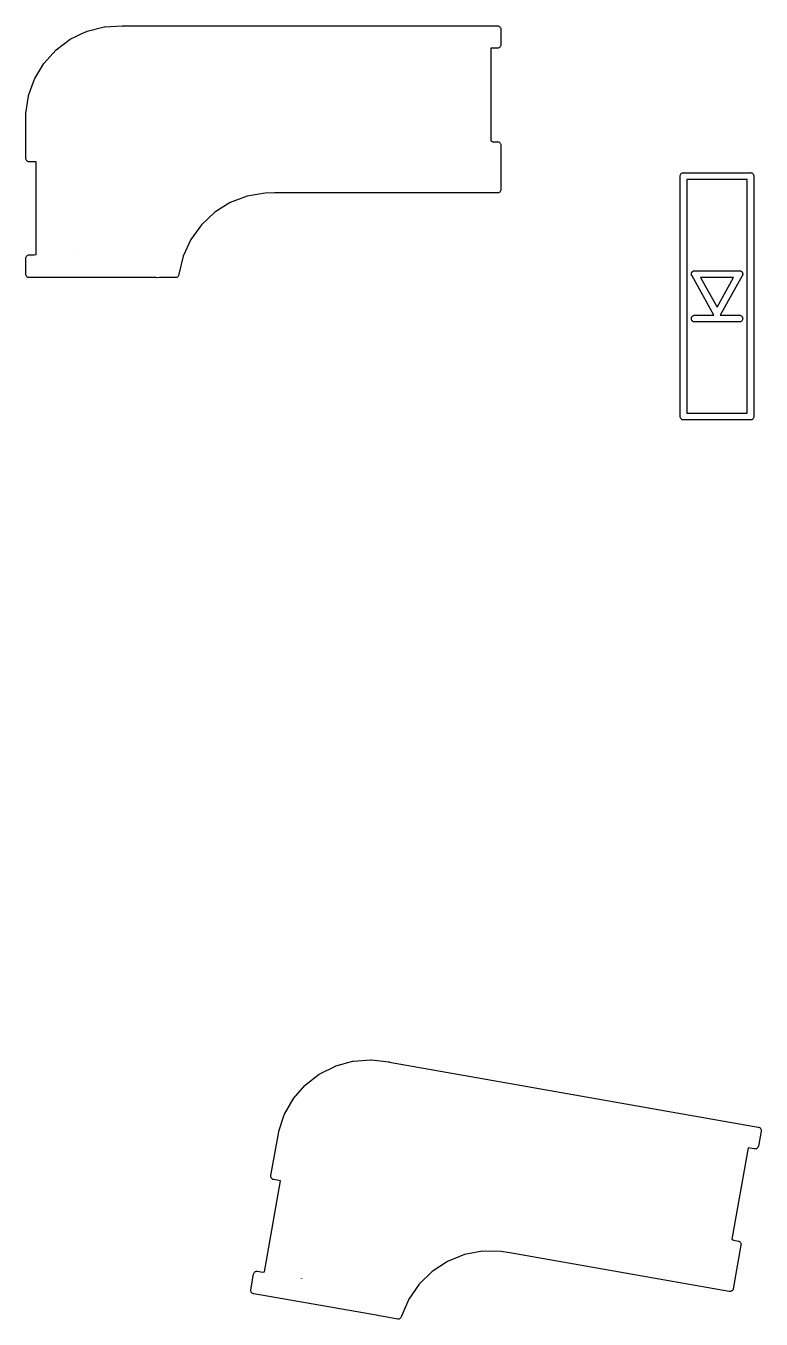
# Model space of a CAD drawing. Extents: x 85 to 230, y -159 to -77.
# Drawn here: x 184.53 to 201.01, y -150.94 to -121.91 of the extents above; entities that cross this region are included whole.
import ezdxf

# ---------------------------------------------------------------- set-up
doc = ezdxf.new("R2010")
doc.units = 0
doc.header["$MEASUREMENT"] = 0
doc.layers.add('BLACK', color=7, linetype='CONTINUOUS')

msp = doc.modelspace()

# ---------------------------------------------------------------- linework, layer by layer
at = {"layer": 'BLACK', "linetype": 'CONTINUOUS'}
for p, q in [((185.532, -122.206), (185.66, -122.145)), ((185.66, -122.145), (185.753, -122.095)), ((185.753, -122.095), (185.783, -122.086)), ((185.783, -122.086), (185.885, -122.037)), ((185.885, -122.037), (185.886, -122.037)), ((185.886, -122.037), (185.892, -122.035)), ((185.892, -122.035), (185.899, -122.032)), ((185.899, -122.032), (186.277, -121.936)), ((186.277, -121.936), (186.278, -121.935)), ((186.277, -121.936), (186.277, -121.936)), ((186.277, -121.936), (186.277, -121.936)), ((186.278, -121.935), (186.285, -121.934)), ((186.285, -121.934), (186.292, -121.933)), ((186.292, -121.933), (186.682, -121.912)), ((186.682, -121.912), (186.683, -121.912)), ((186.683, -121.912), (186.686, -121.912)), ((186.686, -121.912), (186.69, -121.912)), ((186.69, -121.912), (186.702, -121.912)), ((186.702, -121.912), (195.096, -121.912)), ((195.096, -121.912), (195.1, -121.912)), ((195.1, -121.912), (195.105, -121.913)), ((195.105, -121.913), (195.115, -121.914)), ((195.115, -121.914), (195.129, -121.918)), ((195.129, -121.918), (195.142, -121.925)), ((195.142, -121.925), (195.153, -121.934)), ((195.153, -121.934), (195.163, -121.946)), ((195.163, -121.946), (195.17, -121.959)), ((195.17, -121.959), (195.174, -121.973)), ((195.174, -121.973), (195.175, -121.987)), ((195.175, -121.987), (195.175, -121.991)), ((195.175, -121.991), (195.175, -122.334)), ((184.934, -122.747), (185.196, -122.457)), ((185.196, -122.456), (185.201, -122.452)), ((185.196, -122.457), (185.196, -122.456)), ((185.196, -122.457), (185.196, -122.457)), ((185.196, -122.457), (185.196, -122.457)), ((185.201, -122.452), (185.206, -122.447)), ((185.206, -122.447), (185.52, -122.213)), ((185.52, -122.213), (185.526, -122.209)), ((185.52, -122.213), (185.52, -122.213)), ((185.526, -122.209), (185.532, -122.206)), ((195.096, -122.412), (194.955, -122.412)), ((194.955, -122.412), (194.955, -124.495)), ((195.1, -122.413), (195.096, -122.412)), ((195.104, -122.412), (195.1, -122.413)), ((195.115, -122.411), (195.104, -122.412)), ((195.129, -122.407), (195.115, -122.411)), ((195.142, -122.4), (195.129, -122.407)), ((195.153, -122.391), (195.142, -122.4)), ((195.163, -122.379), (195.153, -122.391)), ((195.17, -122.366), (195.163, -122.379)), ((195.174, -122.352), (195.17, -122.366)), ((195.175, -122.337), (195.174, -122.352)), ((195.175, -122.334), (195.175, -122.337)), ((184.725, -123.094), (184.925, -122.759)), ((184.925, -122.759), (184.926, -122.758)), ((184.925, -122.759), (184.925, -122.759)), ((184.925, -122.759), (184.925, -122.759)), ((184.926, -122.758), (184.93, -122.753)), ((184.93, -122.753), (184.934, -122.747)), ((184.587, -123.476), (184.718, -123.108)), ((184.718, -123.108), (184.719, -123.107)), ((184.719, -123.107), (184.722, -123.101)), ((184.722, -123.101), (184.725, -123.094)), ((184.527, -123.871), (184.583, -123.49)), ((184.583, -123.489), (184.585, -123.482)), ((184.583, -123.49), (184.583, -123.489)), ((184.583, -123.49), (184.583, -123.49)), ((184.583, -123.49), (184.583, -123.49)), ((184.585, -123.482), (184.587, -123.476)), ((184.525, -123.884), (184.526, -123.873)), ((184.525, -124.884), (184.525, -123.884)), ((184.526, -123.873), (184.527, -123.871)), ((194.955, -124.495), (194.977, -124.502)), ((194.977, -124.502), (194.997, -124.512)), ((194.997, -124.512), (195.096, -124.512)), ((195.096, -124.512), (195.1, -124.512)), ((195.1, -124.512), (195.104, -124.512)), ((195.104, -124.512), (195.115, -124.514)), ((195.115, -124.514), (195.129, -124.518)), ((195.129, -124.518), (195.142, -124.525)), ((195.142, -124.525), (195.153, -124.534)), ((195.153, -124.534), (195.163, -124.546)), ((195.163, -124.546), (195.17, -124.559)), ((195.17, -124.559), (195.174, -124.573)), ((195.174, -124.573), (195.175, -124.587)), ((195.175, -124.587), (195.175, -124.591)), ((195.175, -124.591), (195.175, -125.584)), ((184.525, -124.887), (184.525, -124.884)), ((184.526, -124.902), (184.525, -124.887)), ((184.53, -124.916), (184.526, -124.902)), ((184.537, -124.929), (184.53, -124.916)), ((184.547, -124.941), (184.537, -124.929)), ((184.558, -124.95), (184.547, -124.941)), ((184.571, -124.957), (184.558, -124.95)), ((184.585, -124.961), (184.571, -124.957)), ((184.596, -124.962), (184.585, -124.961)), ((184.6, -124.963), (184.596, -124.962)), ((184.604, -124.962), (184.6, -124.963)), ((184.755, -124.962), (184.604, -124.962)), ((184.755, -127.041), (184.755, -124.962)), ((199.2, -125.282), (199.202, -125.267)), ((199.201, -125.285), (199.2, -125.282)), ((199.201, -130.678), (199.201, -125.285)), ((199.202, -125.267), (199.206, -125.253)), ((199.206, -125.253), (199.213, -125.24)), ((199.213, -125.24), (199.223, -125.228)), ((199.223, -125.228), (199.234, -125.219)), ((199.234, -125.219), (199.247, -125.212)), ((199.247, -125.212), (199.261, -125.208)), ((199.261, -125.208), (199.272, -125.207)), ((199.272, -125.207), (199.276, -125.206)), ((199.276, -125.206), (199.28, -125.207)), ((199.28, -125.207), (200.772, -125.207)), ((199.351, -125.357), (199.351, -130.607)), ((200.701, -125.357), (199.351, -125.357)), ((200.701, -130.607), (200.701, -125.357)), ((200.772, -125.207), (200.776, -125.206)), ((200.776, -125.206), (200.78, -125.207)), ((200.78, -125.207), (200.791, -125.208)), ((200.791, -125.208), (200.805, -125.212)), ((200.805, -125.212), (200.818, -125.219)), ((200.818, -125.219), (200.829, -125.228)), ((200.829, -125.228), (200.839, -125.24)), ((200.839, -125.24), (200.845, -125.253)), ((200.845, -125.253), (200.85, -125.267)), ((200.85, -125.267), (200.851, -125.282)), ((200.851, -125.282), (200.851, -125.285)), ((200.851, -125.285), (200.851, -130.678)), ((189.895, -125.666), (189.49, -125.734)), ((190.101, -125.662), (189.895, -125.666)), ((195.096, -125.662), (190.101, -125.662)), ((195.1, -125.663), (195.096, -125.662)), ((195.104, -125.662), (195.1, -125.663)), ((195.115, -125.661), (195.104, -125.662)), ((195.129, -125.657), (195.115, -125.661)), ((195.142, -125.65), (195.129, -125.657)), ((195.153, -125.641), (195.142, -125.65)), ((195.163, -125.629), (195.153, -125.641)), ((195.17, -125.616), (195.163, -125.629)), ((195.174, -125.602), (195.17, -125.616)), ((195.175, -125.587), (195.174, -125.602)), ((195.175, -125.584), (195.175, -125.587)), ((189.107, -125.879), (188.76, -126.095)), ((189.49, -125.734), (189.107, -125.879)), ((188.76, -126.095), (188.461, -126.374)), ((188.461, -126.374), (188.222, -126.706)), ((188.222, -126.706), (188.053, -127.078)), ((184.525, -127.127), (184.526, -127.113)), ((184.525, -127.131), (184.525, -127.127)), ((184.526, -127.113), (184.53, -127.099)), ((184.53, -127.099), (184.537, -127.086)), ((184.537, -127.086), (184.547, -127.074)), ((184.547, -127.074), (184.558, -127.065)), ((184.558, -127.065), (184.571, -127.058)), ((184.571, -127.058), (184.585, -127.054)), ((184.585, -127.054), (184.596, -127.052)), ((184.596, -127.052), (184.6, -127.052)), ((184.6, -127.052), (184.604, -127.052)), ((184.604, -127.052), (184.713, -127.052)), ((184.713, -127.052), (184.751, -127.041)), ((184.751, -127.041), (184.755, -127.041)), ((185.597, -127.037), (185.599, -127.037)), ((185.599, -127.037), (185.597, -127.037)), ((185.597, -127.037), (185.597, -127.037)), ((188.053, -127.078), (187.957, -127.483)), ((184.525, -127.484), (184.525, -127.131)), ((199.481, -127.422), (199.484, -127.419)), ((199.484, -127.419), (199.487, -127.418)), ((199.487, -127.418), (199.489, -127.416)), ((199.489, -127.416), (199.493, -127.414)), ((199.493, -127.414), (199.497, -127.412)), ((199.497, -127.412), (199.5, -127.411)), ((199.5, -127.411), (199.503, -127.41)), ((199.503, -127.41), (199.507, -127.409)), ((199.507, -127.409), (199.511, -127.408)), ((199.511, -127.408), (199.514, -127.408)), ((199.514, -127.408), (199.517, -127.407)), ((199.517, -127.407), (199.522, -127.407)), ((199.522, -127.407), (199.522, -127.407)), ((199.522, -127.407), (199.525, -127.407)), ((199.525, -127.407), (199.532, -127.407)), ((199.532, -127.407), (199.533, -127.407)), ((199.533, -127.407), (200.519, -127.407)), ((200.519, -127.407), (200.52, -127.407)), ((200.52, -127.407), (200.526, -127.407)), ((200.526, -127.407), (200.53, -127.407)), ((200.53, -127.407), (200.53, -127.407)), ((200.53, -127.407), (200.534, -127.407)), ((200.534, -127.407), (200.537, -127.408)), ((200.537, -127.408), (200.541, -127.408)), ((200.541, -127.408), (200.545, -127.409)), ((200.545, -127.409), (200.549, -127.41)), ((200.549, -127.41), (200.552, -127.411)), ((200.552, -127.411), (200.555, -127.412)), ((200.555, -127.412), (200.558, -127.414)), ((200.558, -127.414), (200.562, -127.416)), ((200.562, -127.416), (200.565, -127.418)), ((200.565, -127.418), (200.568, -127.419)), ((200.568, -127.419), (200.571, -127.422)), ((184.525, -127.487), (184.525, -127.484)), ((184.526, -127.502), (184.525, -127.487)), ((184.53, -127.516), (184.526, -127.502)), ((184.537, -127.529), (184.53, -127.516)), ((184.543, -127.537), (184.537, -127.529)), ((184.547, -127.541), (184.543, -127.537)), ((184.558, -127.55), (184.547, -127.541)), ((184.571, -127.557), (184.558, -127.55)), ((184.585, -127.561), (184.571, -127.557)), ((184.6, -127.563), (184.585, -127.561)), ((184.604, -127.562), (184.6, -127.563)), ((187.44, -127.562), (184.604, -127.562)), ((187.462, -127.566), (187.44, -127.562)), ((187.518, -127.562), (187.462, -127.566)), ((187.884, -127.562), (187.518, -127.562)), ((187.895, -127.561), (187.884, -127.562)), ((187.909, -127.557), (187.895, -127.561)), ((187.922, -127.55), (187.909, -127.557)), ((187.933, -127.541), (187.922, -127.55)), ((187.943, -127.529), (187.933, -127.541)), ((187.95, -127.516), (187.943, -127.529)), ((187.954, -127.502), (187.95, -127.516)), ((187.955, -127.487), (187.954, -127.502)), ((187.956, -127.484), (187.955, -127.487)), ((187.955, -127.487), (187.955, -127.487)), ((187.957, -127.483), (187.956, -127.484)), ((199.45, -127.482), (199.451, -127.479)), ((199.451, -127.486), (199.45, -127.482)), ((199.451, -127.476), (199.452, -127.471)), ((199.451, -127.479), (199.451, -127.476)), ((199.451, -127.49), (199.451, -127.486)), ((199.452, -127.493), (199.451, -127.49)), ((199.452, -127.467), (199.453, -127.464)), ((199.452, -127.471), (199.452, -127.467)), ((199.452, -127.496), (199.452, -127.493)), ((199.453, -127.501), (199.452, -127.496)), ((199.453, -127.461), (199.455, -127.457)), ((199.453, -127.464), (199.453, -127.461)), ((199.454, -127.505), (199.453, -127.501)), ((199.455, -127.508), (199.454, -127.505)), ((199.455, -127.457), (199.456, -127.453)), ((199.456, -127.511), (199.455, -127.508)), ((199.456, -127.453), (199.458, -127.45)), ((199.458, -127.514), (199.456, -127.511)), ((199.458, -127.45), (199.459, -127.447)), ((199.458, -127.515), (199.458, -127.514)), ((199.46, -127.518), (199.458, -127.515)), ((199.459, -127.447), (199.461, -127.444)), ((199.463, -127.524), (199.46, -127.518)), ((199.461, -127.444), (199.463, -127.44)), ((199.463, -127.44), (199.465, -127.438)), ((199.464, -127.524), (199.463, -127.524)), ((199.954, -128.407), (199.464, -127.524)), ((199.465, -127.438), (199.467, -127.435)), ((199.467, -127.435), (199.47, -127.432)), ((199.47, -127.432), (199.473, -127.428)), ((199.473, -127.428), (199.475, -127.427)), ((199.475, -127.427), (199.477, -127.424)), ((199.477, -127.424), (199.481, -127.422)), ((199.653, -127.557), (200.026, -128.227)), ((200.398, -127.557), (199.653, -127.557)), ((200.026, -128.227), (200.398, -127.557)), ((200.588, -127.524), (200.098, -128.407)), ((200.571, -127.422), (200.575, -127.424)), ((200.575, -127.424), (200.577, -127.427)), ((200.577, -127.427), (200.579, -127.428)), ((200.579, -127.428), (200.582, -127.432)), ((200.582, -127.432), (200.585, -127.435)), ((200.585, -127.435), (200.587, -127.438)), ((200.587, -127.438), (200.589, -127.44)), ((200.589, -127.524), (200.588, -127.524)), ((200.589, -127.44), (200.591, -127.444)), ((200.592, -127.518), (200.589, -127.524)), ((200.591, -127.444), (200.593, -127.447)), ((200.593, -127.515), (200.592, -127.518)), ((200.593, -127.447), (200.594, -127.45)), ((200.595, -127.511), (200.593, -127.514)), ((200.593, -127.514), (200.593, -127.515)), ((200.594, -127.45), (200.595, -127.453)), ((200.595, -127.453), (200.597, -127.457)), ((200.596, -127.508), (200.595, -127.511)), ((200.598, -127.505), (200.596, -127.508)), ((200.597, -127.457), (200.598, -127.461)), ((200.598, -127.461), (200.599, -127.464)), ((200.599, -127.501), (200.598, -127.505)), ((200.599, -127.464), (200.6, -127.467)), ((200.6, -127.496), (200.599, -127.501)), ((200.6, -127.467), (200.6, -127.471)), ((200.6, -127.471), (200.601, -127.476)), ((200.601, -127.49), (200.6, -127.493)), ((200.6, -127.493), (200.6, -127.496)), ((200.601, -127.476), (200.601, -127.479)), ((200.601, -127.479), (200.601, -127.482)), ((200.601, -127.482), (200.601, -127.486)), ((200.601, -127.486), (200.601, -127.49)), ((199.45, -128.482), (199.452, -128.467)), ((199.452, -128.496), (199.45, -128.482)), ((199.452, -128.467), (199.456, -128.453)), ((199.456, -128.511), (199.452, -128.496)), ((199.456, -128.453), (199.463, -128.44)), ((199.463, -128.524), (199.456, -128.511)), ((199.463, -128.44), (199.473, -128.428)), ((199.473, -128.535), (199.463, -128.524)), ((199.473, -128.428), (199.484, -128.419)), ((199.484, -128.544), (199.473, -128.535)), ((199.484, -128.419), (199.497, -128.412)), ((199.497, -128.551), (199.484, -128.544)), ((199.497, -128.412), (199.511, -128.408)), ((199.511, -128.556), (199.497, -128.551)), ((199.511, -128.408), (199.522, -128.407)), ((199.522, -128.557), (199.511, -128.556)), ((199.522, -128.407), (199.954, -128.407)), ((200.53, -128.557), (199.522, -128.557)), ((200.098, -128.407), (200.53, -128.407)), ((200.53, -128.407), (200.541, -128.408)), ((200.541, -128.556), (200.53, -128.557)), ((200.541, -128.408), (200.555, -128.412)), ((200.555, -128.551), (200.541, -128.556)), ((200.555, -128.412), (200.568, -128.419)), ((200.568, -128.544), (200.555, -128.551)), ((200.568, -128.419), (200.579, -128.428)), ((200.579, -128.535), (200.568, -128.544)), ((200.579, -128.428), (200.589, -128.44)), ((200.589, -128.524), (200.579, -128.535)), ((200.589, -128.44), (200.595, -128.453)), ((200.595, -128.511), (200.589, -128.524)), ((200.595, -128.453), (200.6, -128.467)), ((200.6, -128.496), (200.595, -128.511)), ((200.6, -128.467), (200.601, -128.482)), ((200.601, -128.482), (200.6, -128.496)), ((199.351, -130.607), (200.701, -130.607)), ((199.2, -130.682), (199.201, -130.678)), ((199.202, -130.696), (199.2, -130.682)), ((199.206, -130.711), (199.202, -130.696)), ((199.213, -130.724), (199.206, -130.711)), ((199.223, -130.735), (199.213, -130.724)), ((199.234, -130.744), (199.223, -130.735)), ((199.247, -130.751), (199.234, -130.744)), ((199.261, -130.756), (199.247, -130.751)), ((199.272, -130.757), (199.261, -130.756)), ((199.276, -130.757), (199.272, -130.757)), ((199.28, -130.757), (199.276, -130.757)), ((200.772, -130.757), (199.28, -130.757)), ((200.776, -130.757), (200.772, -130.757)), ((200.78, -130.757), (200.776, -130.757)), ((200.791, -130.756), (200.78, -130.757)), ((200.805, -130.751), (200.791, -130.756)), ((200.818, -130.744), (200.805, -130.751)), ((200.829, -130.735), (200.818, -130.744)), ((200.839, -130.724), (200.829, -130.735)), ((200.845, -130.711), (200.839, -130.724)), ((200.85, -130.696), (200.845, -130.711)), ((200.851, -130.682), (200.85, -130.696)), ((200.851, -130.678), (200.851, -130.682)), ((191.869, -145.145), (192.259, -145.116)), ((192.259, -145.116), (192.259, -145.116)), ((192.259, -145.116), (192.259, -145.116)), ((192.259, -145.116), (192.26, -145.116)), ((192.26, -145.116), (192.267, -145.116)), ((192.267, -145.116), (192.274, -145.116)), ((192.274, -145.116), (192.662, -145.163)), ((191.116, -145.434), (191.465, -145.258)), ((191.465, -145.258), (191.466, -145.257)), ((191.466, -145.257), (191.472, -145.255)), ((191.472, -145.255), (191.478, -145.253)), ((191.478, -145.253), (191.615, -145.215)), ((191.615, -145.215), (191.715, -145.182)), ((191.715, -145.182), (191.747, -145.178)), ((191.747, -145.178), (191.855, -145.148)), ((191.855, -145.148), (191.855, -145.148)), ((191.855, -145.148), (191.855, -145.148)), ((191.855, -145.148), (191.856, -145.148)), ((191.856, -145.148), (191.863, -145.147)), ((191.863, -145.147), (191.869, -145.145)), ((192.662, -145.163), (192.663, -145.163)), ((192.663, -145.163), (192.666, -145.164)), ((192.666, -145.164), (192.669, -145.164)), ((192.669, -145.164), (192.681, -145.167)), ((192.681, -145.167), (200.948, -146.625)), ((190.529, -145.988), (190.784, -145.692)), ((190.784, -145.692), (190.785, -145.691)), ((190.785, -145.691), (190.79, -145.687)), ((190.79, -145.687), (190.795, -145.682)), ((190.795, -145.682), (191.103, -145.442)), ((191.103, -145.442), (191.104, -145.441)), ((191.103, -145.442), (191.103, -145.442)), ((191.103, -145.442), (191.103, -145.442)), ((191.104, -145.441), (191.11, -145.437)), ((191.11, -145.437), (191.116, -145.434)), ((190.521, -145.999), (190.525, -145.993)), ((190.525, -145.993), (190.529, -145.988)), ((190.327, -146.339), (190.52, -145.999)), ((190.52, -145.999), (190.521, -145.999)), ((190.199, -146.718), (190.321, -146.352)), ((190.321, -146.351), (190.324, -146.345)), ((190.321, -146.352), (190.321, -146.351)), ((190.324, -146.345), (190.327, -146.339)), ((190.021, -147.715), (190.195, -146.73)), ((190.195, -146.73), (190.198, -146.72)), ((190.198, -146.72), (190.199, -146.718)), ((200.948, -146.625), (200.952, -146.625)), ((200.952, -146.625), (200.955, -146.626)), ((201.012, -146.716), (200.952, -147.053)), ((200.955, -146.626), (200.955, -146.626)), ((200.955, -146.626), (200.966, -146.629)), ((200.966, -146.629), (200.979, -146.635)), ((200.979, -146.635), (200.991, -146.645)), ((200.991, -146.645), (201, -146.656)), ((201, -146.656), (201.008, -146.669)), ((201.008, -146.669), (201.012, -146.683)), ((201.012, -146.683), (201.014, -146.697)), ((201.013, -146.712), (201.012, -146.716)), ((201.014, -146.697), (201.013, -146.712)), ((200.722, -147.092), (200.36, -149.143)), ((200.861, -147.117), (200.722, -147.092)), ((200.865, -147.118), (200.861, -147.117)), ((200.88, -147.119), (200.865, -147.118)), ((200.894, -147.117), (200.88, -147.119)), ((200.908, -147.113), (200.894, -147.117)), ((200.921, -147.105), (200.908, -147.113)), ((200.932, -147.096), (200.921, -147.105)), ((200.941, -147.084), (200.932, -147.096)), ((200.948, -147.071), (200.941, -147.084)), ((200.951, -147.06), (200.948, -147.071)), ((200.952, -147.057), (200.951, -147.06)), ((200.951, -147.06), (200.951, -147.06)), ((200.952, -147.053), (200.952, -147.057)), ((190.019, -147.733), (190.02, -147.719)), ((190.021, -147.748), (190.019, -147.733)), ((190.02, -147.719), (190.021, -147.715)), ((189.873, -149.879), (190.234, -147.832)), ((190.026, -147.762), (190.021, -147.748)), ((190.033, -147.775), (190.026, -147.762)), ((190.043, -147.786), (190.033, -147.775)), ((190.049, -147.791), (190.043, -147.786)), ((190.054, -147.795), (190.049, -147.791)), ((190.067, -147.802), (190.054, -147.795)), ((190.082, -147.806), (190.067, -147.802)), ((190.085, -147.806), (190.082, -147.806)), ((190.234, -147.832), (190.085, -147.806)), ((200.36, -149.143), (200.381, -149.154)), ((200.381, -149.154), (200.399, -149.168)), ((200.399, -149.168), (200.497, -149.185)), ((200.497, -149.185), (200.5, -149.185)), ((200.5, -149.185), (200.504, -149.186)), ((200.504, -149.186), (200.504, -149.186)), ((200.504, -149.186), (200.515, -149.189)), ((194.763, -149.414), (194.361, -149.49)), ((195.174, -149.418), (194.763, -149.414)), ((195.377, -149.45), (195.174, -149.418)), ((200.297, -150.318), (195.377, -149.45)), ((200.56, -149.276), (200.388, -150.254)), ((200.515, -149.189), (200.528, -149.196)), ((200.528, -149.196), (200.539, -149.205)), ((200.539, -149.205), (200.549, -149.216)), ((200.549, -149.216), (200.556, -149.229)), ((200.556, -149.229), (200.561, -149.243)), ((200.561, -149.273), (200.56, -149.276)), ((200.561, -149.243), (200.563, -149.258)), ((200.563, -149.258), (200.561, -149.273)), ((193.982, -149.643), (193.639, -149.866)), ((194.361, -149.49), (193.982, -149.643)), ((189.57, -150.276), (189.631, -149.928)), ((189.631, -149.925), (189.635, -149.91)), ((189.631, -149.928), (189.631, -149.925)), ((189.635, -149.91), (189.642, -149.897)), ((189.642, -149.897), (189.651, -149.886)), ((189.651, -149.886), (189.662, -149.876)), ((189.662, -149.876), (189.672, -149.871)), ((189.672, -149.871), (189.675, -149.869)), ((189.675, -149.869), (189.68, -149.867)), ((189.68, -149.867), (189.689, -149.864)), ((189.689, -149.864), (189.704, -149.862)), ((189.704, -149.862), (189.715, -149.863)), ((189.715, -149.863), (189.715, -149.863)), ((189.715, -149.863), (189.719, -149.863)), ((189.719, -149.863), (189.722, -149.864)), ((189.722, -149.864), (189.83, -149.883)), ((189.83, -149.883), (189.869, -149.879)), ((189.869, -149.879), (189.873, -149.879)), ((190.705, -150.022), (190.703, -150.021)), ((190.703, -150.021), (190.703, -150.022)), ((190.703, -150.022), (190.705, -150.022)), ((193.639, -149.866), (193.346, -150.152)), ((189.568, -150.288), (189.569, -150.279)), ((189.568, -150.294), (189.568, -150.288)), ((189.57, -150.308), (189.568, -150.294)), ((189.569, -150.279), (189.57, -150.276)), ((189.574, -150.323), (189.57, -150.308)), ((189.581, -150.335), (189.574, -150.323)), ((189.591, -150.347), (189.581, -150.335)), ((189.603, -150.356), (189.591, -150.347)), ((193.346, -150.152), (193.114, -150.489)), ((200.3, -150.319), (200.297, -150.318)), ((200.315, -150.32), (200.3, -150.319)), ((200.33, -150.318), (200.315, -150.32)), ((200.344, -150.313), (200.33, -150.318)), ((200.357, -150.306), (200.344, -150.313)), ((200.368, -150.296), (200.357, -150.306)), ((200.37, -150.294), (200.368, -150.296)), ((200.377, -150.285), (200.37, -150.294)), ((200.384, -150.272), (200.377, -150.285)), ((200.387, -150.261), (200.384, -150.272)), ((200.388, -150.257), (200.387, -150.261)), ((200.387, -150.261), (200.387, -150.261)), ((200.388, -150.254), (200.388, -150.257)), ((189.616, -150.362), (189.603, -150.356)), ((189.63, -150.366), (189.616, -150.362)), ((189.634, -150.367), (189.63, -150.366)), ((192.427, -150.859), (189.634, -150.367)), ((193.114, -150.489), (192.95, -150.871)), ((192.448, -150.866), (192.427, -150.859)), ((192.504, -150.873), (192.448, -150.866)), ((192.864, -150.936), (192.504, -150.873)), ((192.917, -150.923), (192.904, -150.931)), ((192.928, -150.914), (192.917, -150.923)), ((192.937, -150.902), (192.928, -150.914)), ((192.944, -150.889), (192.937, -150.902)), ((192.948, -150.875), (192.944, -150.889)), ((192.949, -150.872), (192.948, -150.875)), ((192.948, -150.875), (192.948, -150.875)), ((192.95, -150.871), (192.949, -150.872)), ((192.875, -150.937), (192.864, -150.936)), ((192.89, -150.935), (192.875, -150.937)), ((192.904, -150.931), (192.89, -150.935))]:
    msp.add_line(p, q, dxfattribs=at)

doc.saveas('drawing.dxf')
